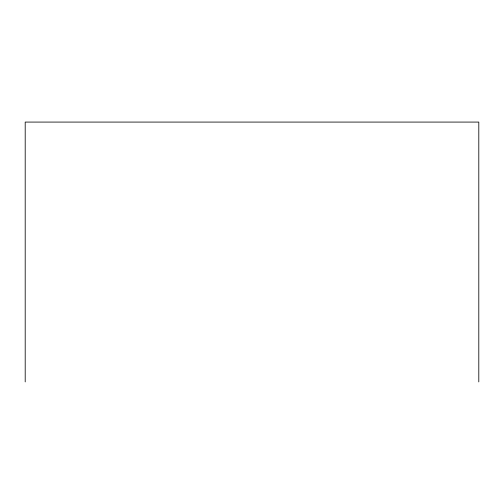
<?xml version="1.0" encoding="UTF-8"?>
<svg xmlns="http://www.w3.org/2000/svg" width="504" height="504" viewBox="0 0 504 504"><rect width="100%" height="100%" fill="white"/><g stroke="black" fill="none" stroke-linecap="round" stroke-linejoin="round"><path stroke-width="0.76" d="M478.8 381.919L478.8 122.081L25.2 122.081L25.2 381.919"/></g></svg>
